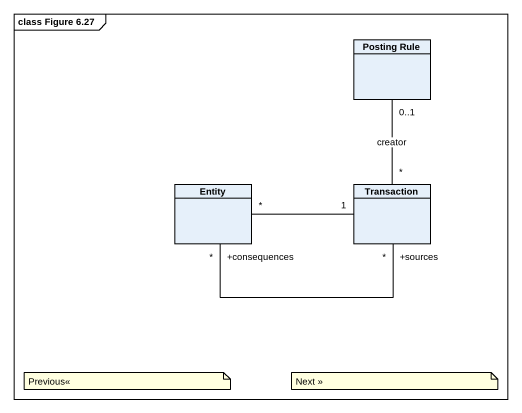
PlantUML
@startuml
mainframe class Figure 6.27
hide circle
hide empty members
class "Posting Rule" as Posting_Rule
class "Entity" as Entity_
class Transaction
Posting_Rule "0..1" -- "*" Transaction : creator
Transaction "+sources\n*" -left- "+consequences\n*" Entity_
Transaction "1" -left- "*" Entity_
note as N1
  Previous<<
end note
note as N2
  Next >>
end note
@enduml
